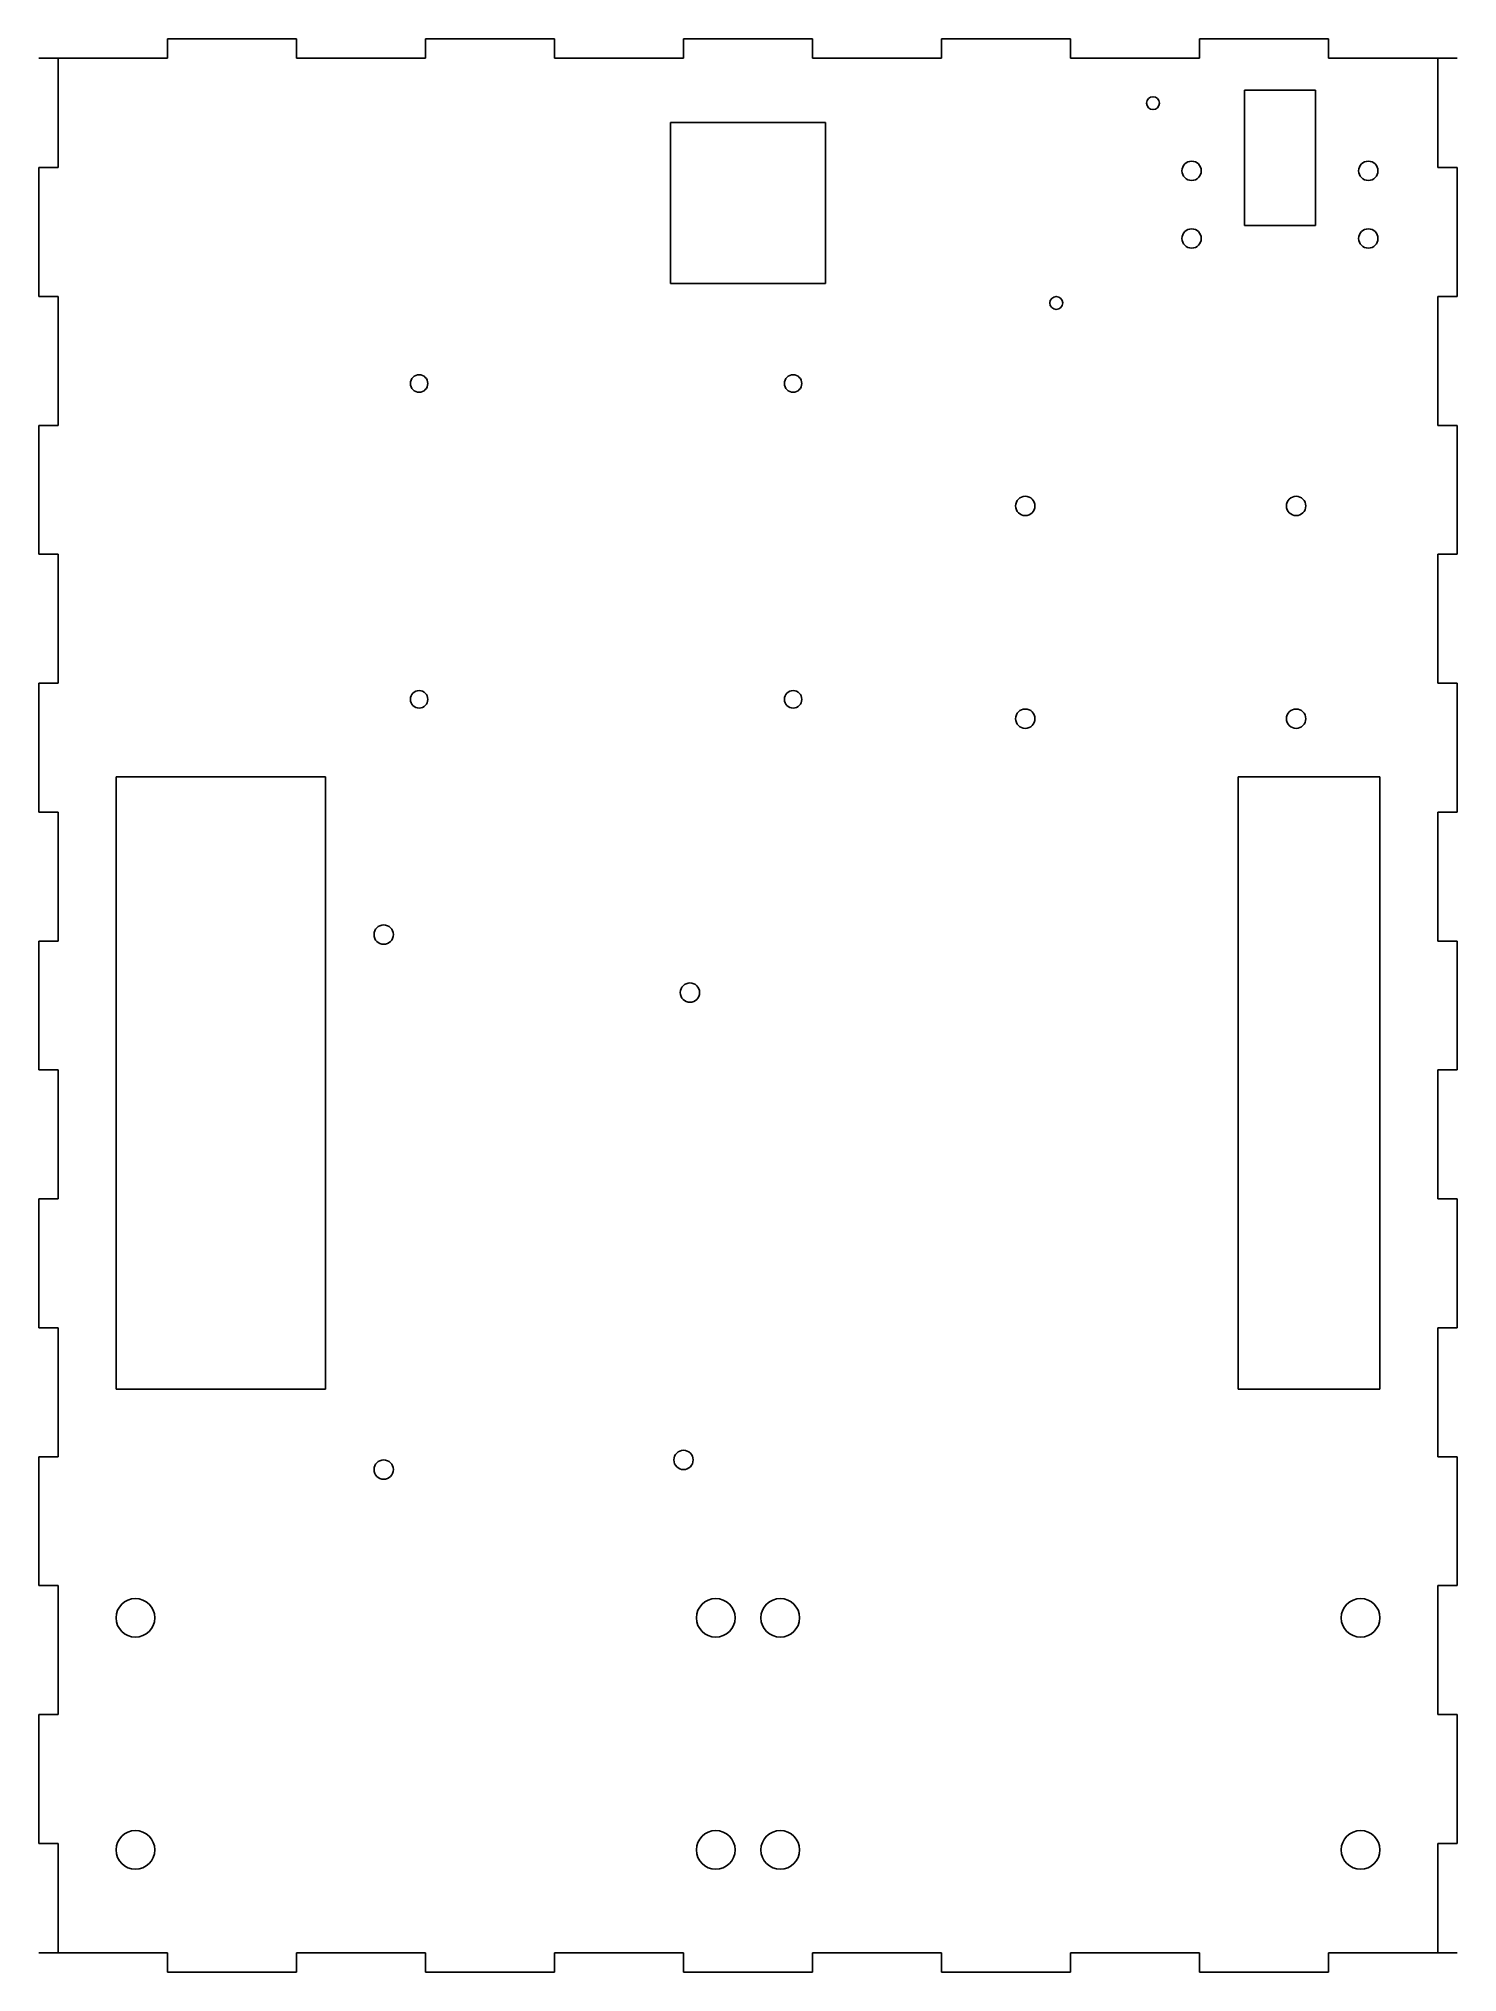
# Model space of a CAD drawing. Extents: x 0 to 220, y 0 to 300.
import ezdxf

# ---------------------------------------------------------------- set-up
doc = ezdxf.new("R2010")
doc.units = 0
doc.layers.add('Body', color=7, linetype='CONTINUOUS')

msp = doc.modelspace()

# ---------------------------------------------------------------- linework, layer by layer
at = {"layer": 'Body'}
for p, q in [((20, 300), (20, 297)), ((40, 300), (20, 300)), ((20, 300, 3), (20, 297, 3)), ((40, 300, 3), (20, 300, 3)), ((20, 300, 3), (20, 297, 3)), ((20, 300), (20, 297)), ((20, 300, 3), (20, 300)), ((40, 300), (20, 300)), ((20, 300, 3), (20, 300)), ((40, 300, 3), (20, 300, 3)), ((40, 297), (40, 300)), ((40, 297, 3), (40, 300, 3)), ((40, 300, 3), (40, 300)), ((40, 297, 3), (40, 300, 3)), ((40, 300, 3), (40, 300)), ((40, 297), (40, 300)), ((60, 300), (60, 297)), ((80, 300), (60, 300)), ((60, 300, 3), (60, 297, 3)), ((80, 300, 3), (60, 300, 3)), ((60, 300, 3), (60, 297, 3)), ((60, 300), (60, 297)), ((60, 300, 3), (60, 300)), ((80, 300), (60, 300)), ((60, 300, 3), (60, 300)), ((80, 300, 3), (60, 300, 3)), ((80, 297), (80, 300)), ((80, 297, 3), (80, 300, 3)), ((80, 300, 3), (80, 300)), ((80, 297, 3), (80, 300, 3)), ((80, 300, 3), (80, 300)), ((80, 297), (80, 300)), ((100, 300), (100, 297)), ((120, 300), (100, 300)), ((100, 300, 3), (100, 297, 3)), ((120, 300, 3), (100, 300, 3)), ((100, 300, 3), (100, 297, 3)), ((100, 300), (100, 297)), ((100, 300, 3), (100, 300)), ((120, 300), (100, 300)), ((100, 300, 3), (100, 300)), ((120, 300, 3), (100, 300, 3)), ((120, 297), (120, 300)), ((120, 297, 3), (120, 300, 3)), ((120, 300, 3), (120, 300)), ((120, 297, 3), (120, 300, 3)), ((120, 300, 3), (120, 300)), ((120, 297), (120, 300)), ((140, 300), (140, 297)), ((160, 300), (140, 300)), ((140, 300, 3), (140, 297, 3)), ((160, 300, 3), (140, 300, 3)), ((140, 300, 3), (140, 297, 3)), ((140, 300), (140, 297)), ((140, 300, 3), (140, 300)), ((160, 300), (140, 300)), ((140, 300, 3), (140, 300)), ((160, 300, 3), (140, 300, 3)), ((160, 297), (160, 300)), ((160, 297, 3), (160, 300, 3)), ((160, 300, 3), (160, 300)), ((160, 297, 3), (160, 300, 3)), ((160, 300, 3), (160, 300)), ((160, 297), (160, 300)), ((180, 300), (180, 297)), ((200, 300), (180, 300)), ((180, 300, 3), (180, 297, 3)), ((200, 300, 3), (180, 300, 3)), ((180, 300, 3), (180, 297, 3)), ((180, 300), (180, 297)), ((180, 300, 3), (180, 300)), ((200, 300), (180, 300)), ((180, 300, 3), (180, 300)), ((200, 300, 3), (180, 300, 3)), ((200, 297), (200, 300)), ((200, 297, 3), (200, 300, 3)), ((200, 300, 3), (200, 300)), ((200, 297, 3), (200, 300, 3)), ((200, 300, 3), (200, 300)), ((200, 297), (200, 300)), ((0, 297), (0, 296.99)), ((20, 297), (0, 297)), ((0, 297, 3), (0, 296.99, 3)), ((20, 297, 3), (0, 297, 3)), ((0, 297), (0, 296.99)), ((0, 297, 3), (0, 296.99, 3)), ((0, 297, 3), (0, 297)), ((20, 297, 3), (0, 297, 3)), ((0, 297, 3), (0, 297)), ((20, 297), (0, 297)), ((20, 297, 3), (20, 297)), ((20, 297, 3), (20, 297)), ((60, 297), (40, 297)), ((60, 297, 3), (40, 297, 3)), ((40, 297, 3), (40, 297)), ((60, 297, 3), (40, 297, 3)), ((40, 297, 3), (40, 297)), ((60, 297), (40, 297)), ((60, 297, 3), (60, 297)), ((60, 297, 3), (60, 297)), ((100, 297), (80, 297)), ((100, 297, 3), (80, 297, 3)), ((80, 297, 3), (80, 297)), ((100, 297, 3), (80, 297, 3)), ((80, 297, 3), (80, 297)), ((100, 297), (80, 297)), ((100, 297, 3), (100, 297)), ((100, 297, 3), (100, 297)), ((140, 297), (120, 297)), ((140, 297, 3), (120, 297, 3)), ((120, 297, 3), (120, 297)), ((140, 297, 3), (120, 297, 3)), ((120, 297, 3), (120, 297)), ((140, 297), (120, 297)), ((140, 297, 3), (140, 297)), ((140, 297, 3), (140, 297)), ((180, 297), (160, 297)), ((180, 297, 3), (160, 297, 3)), ((160, 297, 3), (160, 297)), ((180, 297, 3), (160, 297, 3)), ((160, 297, 3), (160, 297)), ((180, 297), (160, 297)), ((180, 297, 3), (180, 297)), ((180, 297, 3), (180, 297)), ((220, 297), (200, 297)), ((220, 297, 3), (200, 297, 3)), ((200, 297, 3), (200, 297)), ((220, 297, 3), (200, 297, 3)), ((200, 297, 3), (200, 297)), ((220, 297), (200, 297)), ((220, 296.99), (220, 297)), ((220, 296.99, 3), (220, 297, 3)), ((220, 297, 3), (220, 297)), ((220, 296.99), (220, 297)), ((220, 297, 3), (220, 297)), ((220, 296.99, 3), (220, 297, 3)), ((0, 296.99), (3, 296.99)), ((0, 296.99, 3), (3, 296.99, 3)), ((0, 296.99, 3), (3, 296.99, 3)), ((0, 296.99), (3, 296.99)), ((0, 296.99, 3), (0, 296.99)), ((0, 296.99, 3), (0, 296.99)), ((3, 296.99), (3, 279.99)), ((3, 296.99, 3), (3, 279.99, 3)), ((3, 296.99, 3), (3, 279.99, 3)), ((3, 296.99), (3, 279.99)), ((3, 296.99, 3), (3, 296.99)), ((3, 296.99, 3), (3, 296.99)), ((217, 296.99), (220, 296.99)), ((217, 279.99), (217, 296.99)), ((217, 296.99, 3), (220, 296.99, 3)), ((217, 279.99, 3), (217, 296.99, 3)), ((217, 296.99, 3), (220, 296.99, 3)), ((217, 296.99), (220, 296.99)), ((217, 296.99, 3), (217, 296.99)), ((217, 279.99, 3), (217, 296.99, 3)), ((217, 296.99, 3), (217, 296.99)), ((217, 279.99), (217, 296.99)), ((220, 296.99, 3), (220, 296.99)), ((220, 296.99, 3), (220, 296.99)), ((187, 271), (187, 292)), ((187, 292), (198, 292)), ((187, 271, 3), (187, 292, 3)), ((187, 292, 3), (198, 292, 3)), ((187, 271, 3), (187, 292, 3)), ((187, 292, 3), (187, 292)), ((187, 271), (187, 292)), ((187, 292, 3), (198, 292, 3)), ((187, 292), (198, 292)), ((187, 292, 3), (187, 292)), ((198, 292), (198, 271)), ((198, 292, 3), (198, 271, 3)), ((198, 292, 3), (198, 271, 3)), ((198, 292), (198, 271)), ((198, 292, 3), (198, 292)), ((198, 292, 3), (198, 292)), ((173.8, 290, 3), (173.8, 290)), ((173.8, 290, 3), (173.8, 290)), ((98, 262), (98, 287)), ((98, 287), (122, 287)), ((98, 262, 3), (98, 287, 3)), ((98, 287, 3), (122, 287, 3)), ((98, 262, 3), (98, 287, 3)), ((98, 287, 3), (98, 287)), ((98, 262), (98, 287)), ((98, 287, 3), (122, 287, 3)), ((98, 287), (122, 287)), ((98, 287, 3), (98, 287)), ((122, 287), (122, 262)), ((122, 287, 3), (122, 262, 3)), ((122, 287, 3), (122, 262, 3)), ((122, 287), (122, 262)), ((122, 287, 3), (122, 287)), ((122, 287, 3), (122, 287)), ((0, 279.99), (0, 260)), ((3, 279.99), (0, 279.99)), ((0, 279.99, 3), (0, 260, 3)), ((3, 279.99, 3), (0, 279.99, 3)), ((0, 279.99), (0, 260)), ((0, 279.99, 3), (0, 260, 3)), ((0, 279.99, 3), (0, 279.99)), ((3, 279.99, 3), (0, 279.99, 3)), ((0, 279.99, 3), (0, 279.99)), ((3, 279.99), (0, 279.99)), ((3, 279.99, 3), (3, 279.99)), ((3, 279.99, 3), (3, 279.99)), ((180.3, 279.5, 3), (180.3, 279.5)), ((180.3, 279.5, 3), (180.3, 279.5)), ((207.7, 279.5, 3), (207.7, 279.5)), ((207.7, 279.5, 3), (207.7, 279.5)), ((220, 279.99), (217, 279.99)), ((220, 279.99, 3), (217, 279.99, 3)), ((217, 279.99, 3), (217, 279.99)), ((220, 279.99, 3), (217, 279.99, 3)), ((217, 279.99, 3), (217, 279.99)), ((220, 279.99), (217, 279.99)), ((220, 260), (220, 279.99)), ((220, 260, 3), (220, 279.99, 3)), ((220, 279.99, 3), (220, 279.99)), ((220, 260), (220, 279.99)), ((220, 279.99, 3), (220, 279.99)), ((220, 260, 3), (220, 279.99, 3)), ((198, 271), (187, 271)), ((198, 271, 3), (187, 271, 3)), ((187, 271, 3), (187, 271)), ((198, 271, 3), (187, 271, 3)), ((187, 271, 3), (187, 271)), ((198, 271), (187, 271)), ((198, 271, 3), (198, 271)), ((198, 271, 3), (198, 271)), ((180.3, 269, 3), (180.3, 269)), ((180.3, 269, 3), (180.3, 269)), ((207.7, 269, 3), (207.7, 269)), ((207.7, 269, 3), (207.7, 269)), ((122, 262), (98, 262)), ((122, 262, 3), (98, 262, 3)), ((98, 262, 3), (98, 262)), ((122, 262, 3), (98, 262, 3)), ((98, 262, 3), (98, 262)), ((122, 262), (98, 262)), ((122, 262, 3), (122, 262)), ((122, 262, 3), (122, 262)), ((0, 260), (3, 260)), ((0, 260, 3), (3, 260, 3)), ((0, 260, 3), (3, 260, 3)), ((0, 260), (3, 260)), ((0, 260, 3), (0, 260)), ((0, 260, 3), (0, 260)), ((3, 260), (3, 240)), ((3, 260, 3), (3, 240, 3)), ((3, 260, 3), (3, 240, 3)), ((3, 260), (3, 240)), ((3, 260, 3), (3, 260)), ((3, 260, 3), (3, 260)), ((158.8, 259, 3), (158.8, 259)), ((158.8, 259, 3), (158.8, 259)), ((217, 260), (220, 260)), ((217, 240), (217, 260)), ((217, 260, 3), (220, 260, 3)), ((217, 240, 3), (217, 260, 3)), ((217, 260, 3), (220, 260, 3)), ((217, 260), (220, 260)), ((217, 260, 3), (217, 260)), ((217, 240, 3), (217, 260, 3)), ((217, 260, 3), (217, 260)), ((217, 240), (217, 260)), ((220, 260, 3), (220, 260)), ((220, 260, 3), (220, 260)), ((60.35, 246.5, 3), (60.35, 246.5)), ((60.35, 246.5, 3), (60.35, 246.5)), ((118.35, 246.5, 3), (118.35, 246.5)), ((118.35, 246.5, 3), (118.35, 246.5)), ((0, 240), (0, 220)), ((3, 240), (0, 240)), ((0, 240, 3), (0, 220, 3)), ((3, 240, 3), (0, 240, 3)), ((0, 240), (0, 220)), ((0, 240, 3), (0, 220, 3)), ((0, 240, 3), (0, 240)), ((3, 240, 3), (0, 240, 3)), ((0, 240, 3), (0, 240)), ((3, 240), (0, 240)), ((3, 240, 3), (3, 240)), ((3, 240, 3), (3, 240)), ((220, 240), (217, 240)), ((220, 240, 3), (217, 240, 3)), ((217, 240, 3), (217, 240)), ((220, 240, 3), (217, 240, 3)), ((217, 240, 3), (217, 240)), ((220, 240), (217, 240)), ((220, 220), (220, 240)), ((220, 220, 3), (220, 240, 3)), ((220, 240, 3), (220, 240)), ((220, 220), (220, 240)), ((220, 240, 3), (220, 240)), ((220, 220, 3), (220, 240, 3)), ((154.5, 227.5, 3), (154.5, 227.5)), ((154.5, 227.5, 3), (154.5, 227.5)), ((196.5, 227.5, 3), (196.5, 227.5)), ((196.5, 227.5, 3), (196.5, 227.5)), ((0, 220), (3, 220)), ((0, 220, 3), (3, 220, 3)), ((0, 220, 3), (3, 220, 3)), ((0, 220), (3, 220)), ((0, 220, 3), (0, 220)), ((0, 220, 3), (0, 220)), ((3, 220), (3, 200)), ((3, 220, 3), (3, 200, 3)), ((3, 220, 3), (3, 200, 3)), ((3, 220), (3, 200)), ((3, 220, 3), (3, 220)), ((3, 220, 3), (3, 220)), ((217, 220), (220, 220)), ((217, 200), (217, 220)), ((217, 220, 3), (220, 220, 3)), ((217, 200, 3), (217, 220, 3)), ((217, 220, 3), (220, 220, 3)), ((217, 220), (220, 220)), ((217, 220, 3), (217, 220)), ((217, 200, 3), (217, 220, 3)), ((217, 220, 3), (217, 220)), ((217, 200), (217, 220)), ((220, 220, 3), (220, 220)), ((220, 220, 3), (220, 220)), ((0, 200), (0, 180)), ((3, 200), (0, 200)), ((0, 200, 3), (0, 180, 3)), ((3, 200, 3), (0, 200, 3)), ((0, 200), (0, 180)), ((0, 200, 3), (0, 180, 3)), ((0, 200, 3), (0, 200)), ((3, 200, 3), (0, 200, 3)), ((0, 200, 3), (0, 200)), ((3, 200), (0, 200)), ((3, 200, 3), (3, 200)), ((3, 200, 3), (3, 200)), ((220, 200), (217, 200)), ((220, 200, 3), (217, 200, 3)), ((217, 200, 3), (217, 200)), ((220, 200, 3), (217, 200, 3)), ((217, 200, 3), (217, 200)), ((220, 200), (217, 200)), ((220, 180), (220, 200)), ((220, 180, 3), (220, 200, 3)), ((220, 200, 3), (220, 200)), ((220, 180), (220, 200)), ((220, 200, 3), (220, 200)), ((220, 180, 3), (220, 200, 3)), ((60.35, 197.5, 3), (60.35, 197.5)), ((60.35, 197.5, 3), (60.35, 197.5)), ((118.35, 197.5, 3), (118.35, 197.5)), ((118.35, 197.5, 3), (118.35, 197.5)), ((154.5, 194.5, 3), (154.5, 194.5)), ((154.5, 194.5, 3), (154.5, 194.5)), ((196.5, 194.5, 3), (196.5, 194.5)), ((196.5, 194.5, 3), (196.5, 194.5)), ((12, 90.5), (12, 185.5)), ((12, 185.5), (44.5, 185.5)), ((12, 90.5, 3), (12, 185.5, 3)), ((12, 185.5, 3), (44.5, 185.5, 3)), ((12, 90.5, 3), (12, 185.5, 3)), ((12, 185.5, 3), (12, 185.5)), ((12, 90.5), (12, 185.5)), ((12, 185.5, 3), (44.5, 185.5, 3)), ((12, 185.5), (44.5, 185.5)), ((12, 185.5, 3), (12, 185.5)), ((44.5, 185.5), (44.5, 90.5)), ((44.5, 185.5, 3), (44.5, 90.5, 3)), ((44.5, 185.5, 3), (44.5, 90.5, 3)), ((44.5, 185.5), (44.5, 90.5)), ((44.5, 185.5, 3), (44.5, 185.5)), ((44.5, 185.5, 3), (44.5, 185.5)), ((186, 90.5), (186, 185.5)), ((186, 185.5), (208, 185.5)), ((186, 90.5, 3), (186, 185.5, 3)), ((186, 185.5, 3), (208, 185.5, 3)), ((186, 90.5, 3), (186, 185.5, 3)), ((186, 185.5, 3), (186, 185.5)), ((186, 90.5), (186, 185.5)), ((186, 185.5, 3), (208, 185.5, 3)), ((186, 185.5), (208, 185.5)), ((186, 185.5, 3), (186, 185.5)), ((208, 185.5), (208, 90.5)), ((208, 185.5, 3), (208, 90.5, 3)), ((208, 185.5, 3), (208, 90.5, 3)), ((208, 185.5), (208, 90.5)), ((208, 185.5, 3), (208, 185.5)), ((208, 185.5, 3), (208, 185.5)), ((0, 180), (3, 180)), ((0, 180, 3), (3, 180, 3)), ((0, 180, 3), (3, 180, 3)), ((0, 180), (3, 180)), ((0, 180, 3), (0, 180)), ((0, 180, 3), (0, 180)), ((3, 180), (3, 160)), ((3, 180, 3), (3, 160, 3)), ((3, 180, 3), (3, 160, 3)), ((3, 180), (3, 160)), ((3, 180, 3), (3, 180)), ((3, 180, 3), (3, 180)), ((217, 180), (220, 180)), ((217, 160), (217, 180)), ((217, 180, 3), (220, 180, 3)), ((217, 160, 3), (217, 180, 3)), ((217, 180, 3), (220, 180, 3)), ((217, 180), (220, 180)), ((217, 180, 3), (217, 180)), ((217, 160, 3), (217, 180, 3)), ((217, 180, 3), (217, 180)), ((217, 160), (217, 180)), ((220, 180, 3), (220, 180)), ((220, 180, 3), (220, 180)), ((0, 160), (0, 140)), ((3, 160), (0, 160)), ((0, 160, 3), (0, 140, 3)), ((3, 160, 3), (0, 160, 3)), ((0, 160), (0, 140)), ((0, 160, 3), (0, 140, 3)), ((0, 160, 3), (0, 160)), ((3, 160, 3), (0, 160, 3)), ((0, 160, 3), (0, 160)), ((3, 160), (0, 160)), ((3, 160, 3), (3, 160)), ((3, 160, 3), (3, 160)), ((55, 161, 3), (55, 161)), ((55, 161, 3), (55, 161)), ((220, 160), (217, 160)), ((220, 160, 3), (217, 160, 3)), ((217, 160, 3), (217, 160)), ((220, 160, 3), (217, 160, 3)), ((217, 160, 3), (217, 160)), ((220, 160), (217, 160)), ((220, 140), (220, 160)), ((220, 140, 3), (220, 160, 3)), ((220, 160, 3), (220, 160)), ((220, 140), (220, 160)), ((220, 160, 3), (220, 160)), ((220, 140, 3), (220, 160, 3)), ((102.5, 152, 3), (102.5, 152)), ((102.5, 152, 3), (102.5, 152)), ((0, 140), (3, 140)), ((0, 140, 3), (3, 140, 3)), ((0, 140, 3), (3, 140, 3)), ((0, 140), (3, 140)), ((0, 140, 3), (0, 140)), ((0, 140, 3), (0, 140)), ((3, 140), (3, 120)), ((3, 140, 3), (3, 120, 3)), ((3, 140, 3), (3, 120, 3)), ((3, 140), (3, 120)), ((3, 140, 3), (3, 140)), ((3, 140, 3), (3, 140)), ((217, 140), (220, 140)), ((217, 120), (217, 140)), ((217, 140, 3), (220, 140, 3)), ((217, 120, 3), (217, 140, 3)), ((217, 140, 3), (220, 140, 3)), ((217, 140), (220, 140)), ((217, 140, 3), (217, 140)), ((217, 120, 3), (217, 140, 3)), ((217, 140, 3), (217, 140)), ((217, 120), (217, 140)), ((220, 140, 3), (220, 140)), ((220, 140, 3), (220, 140)), ((0, 120), (0, 100)), ((3, 120), (0, 120)), ((0, 120, 3), (0, 100, 3)), ((3, 120, 3), (0, 120, 3)), ((0, 120), (0, 100)), ((0, 120, 3), (0, 100, 3)), ((0, 120, 3), (0, 120)), ((3, 120, 3), (0, 120, 3)), ((0, 120, 3), (0, 120)), ((3, 120), (0, 120)), ((3, 120, 3), (3, 120)), ((3, 120, 3), (3, 120)), ((220, 120), (217, 120)), ((220, 120, 3), (217, 120, 3)), ((217, 120, 3), (217, 120)), ((220, 120, 3), (217, 120, 3)), ((217, 120, 3), (217, 120)), ((220, 120), (217, 120)), ((220, 100), (220, 120)), ((220, 100, 3), (220, 120, 3)), ((220, 120, 3), (220, 120)), ((220, 100), (220, 120)), ((220, 120, 3), (220, 120)), ((220, 100, 3), (220, 120, 3)), ((0, 100), (3, 100)), ((0, 100, 3), (3, 100, 3)), ((0, 100, 3), (3, 100, 3)), ((0, 100), (3, 100)), ((0, 100, 3), (0, 100)), ((0, 100, 3), (0, 100)), ((3, 100), (3, 80)), ((3, 100, 3), (3, 80, 3)), ((3, 100, 3), (3, 80, 3)), ((3, 100), (3, 80)), ((3, 100, 3), (3, 100)), ((3, 100, 3), (3, 100)), ((217, 100), (220, 100)), ((217, 80), (217, 100)), ((217, 100, 3), (220, 100, 3)), ((217, 80, 3), (217, 100, 3)), ((217, 100, 3), (220, 100, 3)), ((217, 100), (220, 100)), ((217, 100, 3), (217, 100)), ((217, 80, 3), (217, 100, 3)), ((217, 100, 3), (217, 100)), ((217, 80), (217, 100)), ((220, 100, 3), (220, 100)), ((220, 100, 3), (220, 100)), ((44.5, 90.5), (12, 90.5)), ((44.5, 90.5, 3), (12, 90.5, 3)), ((12, 90.5, 3), (12, 90.5)), ((44.5, 90.5, 3), (12, 90.5, 3)), ((12, 90.5, 3), (12, 90.5)), ((44.5, 90.5), (12, 90.5)), ((44.5, 90.5, 3), (44.5, 90.5)), ((44.5, 90.5, 3), (44.5, 90.5)), ((208, 90.5), (186, 90.5)), ((208, 90.5, 3), (186, 90.5, 3)), ((186, 90.5, 3), (186, 90.5)), ((208, 90.5, 3), (186, 90.5, 3)), ((186, 90.5, 3), (186, 90.5)), ((208, 90.5), (186, 90.5)), ((208, 90.5, 3), (208, 90.5)), ((208, 90.5, 3), (208, 90.5)), ((0, 80), (0, 60)), ((3, 80), (0, 80)), ((0, 80, 3), (0, 60, 3)), ((3, 80, 3), (0, 80, 3)), ((0, 80), (0, 60)), ((0, 80, 3), (0, 60, 3)), ((0, 80, 3), (0, 80)), ((3, 80, 3), (0, 80, 3)), ((0, 80, 3), (0, 80)), ((3, 80), (0, 80)), ((3, 80, 3), (3, 80)), ((3, 80, 3), (3, 80)), ((55, 78, 3), (55, 78)), ((55, 78, 3), (55, 78)), ((101.5, 79.5, 3), (101.5, 79.5)), ((101.5, 79.5, 3), (101.5, 79.5)), ((220, 80), (217, 80)), ((220, 80, 3), (217, 80, 3)), ((217, 80, 3), (217, 80)), ((220, 80, 3), (217, 80, 3)), ((217, 80, 3), (217, 80)), ((220, 80), (217, 80)), ((220, 60), (220, 80)), ((220, 60, 3), (220, 80, 3)), ((220, 80, 3), (220, 80)), ((220, 60), (220, 80)), ((220, 80, 3), (220, 80)), ((220, 60, 3), (220, 80, 3)), ((0, 60), (3, 60)), ((0, 60, 3), (3, 60, 3)), ((0, 60, 3), (3, 60, 3)), ((0, 60), (3, 60)), ((0, 60, 3), (0, 60)), ((0, 60, 3), (0, 60)), ((3, 60), (3, 40)), ((3, 60, 3), (3, 40, 3)), ((3, 60, 3), (3, 40, 3)), ((3, 60), (3, 40)), ((3, 60, 3), (3, 60)), ((3, 60, 3), (3, 60)), ((217, 60), (220, 60)), ((217, 40), (217, 60)), ((217, 60, 3), (220, 60, 3)), ((217, 40, 3), (217, 60, 3)), ((217, 60, 3), (220, 60, 3)), ((217, 60), (220, 60)), ((217, 60, 3), (217, 60)), ((217, 40, 3), (217, 60, 3)), ((217, 60, 3), (217, 60)), ((217, 40), (217, 60)), ((220, 60, 3), (220, 60)), ((220, 60, 3), (220, 60)), ((18, 55, 3), (18, 55)), ((18, 55, 3), (18, 55)), ((108, 55, 3), (108, 55)), ((108, 55, 3), (108, 55)), ((118, 55, 3), (118, 55)), ((118, 55, 3), (118, 55)), ((208, 55, 3), (208, 55)), ((208, 55, 3), (208, 55)), ((0, 40), (0, 20.01)), ((3, 40), (0, 40)), ((0, 40, 3), (0, 20.01, 3)), ((3, 40, 3), (0, 40, 3)), ((0, 40), (0, 20.01)), ((0, 40, 3), (0, 20.01, 3)), ((0, 40, 3), (0, 40)), ((3, 40, 3), (0, 40, 3)), ((0, 40, 3), (0, 40)), ((3, 40), (0, 40)), ((3, 40, 3), (3, 40)), ((3, 40, 3), (3, 40)), ((220, 40), (217, 40)), ((220, 40, 3), (217, 40, 3)), ((217, 40, 3), (217, 40)), ((220, 40, 3), (217, 40, 3)), ((217, 40, 3), (217, 40)), ((220, 40), (217, 40)), ((220, 20.01), (220, 40)), ((220, 20.01, 3), (220, 40, 3)), ((220, 40, 3), (220, 40)), ((220, 20.01), (220, 40)), ((220, 40, 3), (220, 40)), ((220, 20.01, 3), (220, 40, 3)), ((0, 20.01), (3, 20.01)), ((0, 20.01, 3), (3, 20.01, 3)), ((0, 20.01, 3), (3, 20.01, 3)), ((0, 20.01), (3, 20.01)), ((0, 20.01, 3), (0, 20.01)), ((0, 20.01, 3), (0, 20.01)), ((3, 20.01), (3, 3.01)), ((3, 20.01, 3), (3, 3.01, 3)), ((3, 20.01, 3), (3, 3.01, 3)), ((3, 20.01), (3, 3.01)), ((3, 20.01, 3), (3, 20.01)), ((3, 20.01, 3), (3, 20.01)), ((18, 19, 3), (18, 19)), ((18, 19, 3), (18, 19)), ((108, 19, 3), (108, 19)), ((108, 19, 3), (108, 19)), ((118, 19, 3), (118, 19)), ((118, 19, 3), (118, 19)), ((208, 19, 3), (208, 19)), ((208, 19, 3), (208, 19)), ((217, 20.01), (220, 20.01)), ((217, 3.01), (217, 20.01)), ((217, 20.01, 3), (220, 20.01, 3)), ((217, 3.01, 3), (217, 20.01, 3)), ((217, 20.01, 3), (220, 20.01, 3)), ((217, 20.01), (220, 20.01)), ((217, 20.01, 3), (217, 20.01)), ((217, 3.01, 3), (217, 20.01, 3)), ((217, 20.01, 3), (217, 20.01)), ((217, 3.01), (217, 20.01)), ((220, 20.01, 3), (220, 20.01)), ((220, 20.01, 3), (220, 20.01)), ((0, 3.01), (0, 3)), ((3, 3.01), (0, 3.01)), ((0, 3.01, 3), (0, 3, 3)), ((3, 3.01, 3), (0, 3.01, 3)), ((0, 3.01), (0, 3)), ((0, 3.01, 3), (0, 3, 3)), ((0, 3.01, 3), (0, 3.01)), ((3, 3.01, 3), (0, 3.01, 3)), ((0, 3.01, 3), (0, 3.01)), ((3, 3.01), (0, 3.01)), ((0, 3), (20, 3)), ((0, 3, 3), (20, 3, 3)), ((0, 3, 3), (20, 3, 3)), ((0, 3), (20, 3)), ((0, 3, 3), (0, 3)), ((0, 3, 3), (0, 3)), ((3, 3.01, 3), (3, 3.01)), ((3, 3.01, 3), (3, 3.01)), ((20, 3), (20, 0)), ((20, 3, 3), (20, 0, 3)), ((20, 3, 3), (20, 0, 3)), ((20, 3), (20, 0)), ((20, 3, 3), (20, 3)), ((20, 3, 3), (20, 3)), ((40, 3), (60, 3)), ((40, 0), (40, 3)), ((40, 0, 3), (40, 3, 3)), ((40, 3, 3), (40, 3)), ((40, 0), (40, 3)), ((40, 3, 3), (60, 3, 3)), ((40, 0, 3), (40, 3, 3)), ((40, 3, 3), (60, 3, 3)), ((40, 3), (60, 3)), ((40, 3, 3), (40, 3)), ((60, 3), (60, 0)), ((60, 3, 3), (60, 0, 3)), ((60, 3, 3), (60, 0, 3)), ((60, 3), (60, 0)), ((60, 3, 3), (60, 3)), ((60, 3, 3), (60, 3)), ((80, 3), (100, 3)), ((80, 0), (80, 3)), ((80, 3, 3), (100, 3, 3)), ((80, 0, 3), (80, 3, 3)), ((80, 3, 3), (100, 3, 3)), ((80, 3), (100, 3)), ((80, 3, 3), (80, 3)), ((80, 0, 3), (80, 3, 3)), ((80, 3, 3), (80, 3)), ((80, 0), (80, 3)), ((100, 3), (100, 0)), ((100, 3, 3), (100, 0, 3)), ((100, 3, 3), (100, 0, 3)), ((100, 3), (100, 0)), ((100, 3, 3), (100, 3)), ((100, 3, 3), (100, 3)), ((120, 3), (140, 3)), ((120, 0), (120, 3)), ((120, 3, 3), (140, 3, 3)), ((120, 0, 3), (120, 3, 3)), ((120, 3, 3), (140, 3, 3)), ((120, 3), (140, 3)), ((120, 3, 3), (120, 3)), ((120, 0, 3), (120, 3, 3)), ((120, 3, 3), (120, 3)), ((120, 0), (120, 3)), ((140, 3), (140, 0)), ((140, 3, 3), (140, 0, 3)), ((140, 3, 3), (140, 0, 3)), ((140, 3), (140, 0)), ((140, 3, 3), (140, 3)), ((140, 3, 3), (140, 3)), ((160, 3), (180, 3)), ((160, 0), (160, 3)), ((160, 3, 3), (180, 3, 3)), ((160, 0, 3), (160, 3, 3)), ((160, 3, 3), (180, 3, 3)), ((160, 3), (180, 3)), ((160, 3, 3), (160, 3)), ((160, 0, 3), (160, 3, 3)), ((160, 3, 3), (160, 3)), ((160, 0), (160, 3)), ((180, 3), (180, 0)), ((180, 3, 3), (180, 0, 3)), ((180, 3, 3), (180, 0, 3)), ((180, 3), (180, 0)), ((180, 3, 3), (180, 3)), ((180, 3, 3), (180, 3)), ((200, 3), (220, 3)), ((200, 0), (200, 3)), ((200, 3, 3), (220, 3, 3)), ((200, 0, 3), (200, 3, 3)), ((200, 3, 3), (220, 3, 3)), ((200, 3), (220, 3)), ((200, 3, 3), (200, 3)), ((200, 0, 3), (200, 3, 3)), ((200, 3, 3), (200, 3)), ((200, 0), (200, 3)), ((220, 3.01), (217, 3.01)), ((220, 3.01, 3), (217, 3.01, 3)), ((217, 3.01, 3), (217, 3.01)), ((220, 3.01, 3), (217, 3.01, 3)), ((217, 3.01, 3), (217, 3.01)), ((220, 3.01), (217, 3.01)), ((220, 3), (220, 3.01)), ((220, 3, 3), (220, 3.01, 3)), ((220, 3.01, 3), (220, 3.01)), ((220, 3), (220, 3.01)), ((220, 3.01, 3), (220, 3.01)), ((220, 3, 3), (220, 3.01, 3)), ((220, 3, 3), (220, 3)), ((220, 3, 3), (220, 3)), ((20, 0), (40, 0)), ((20, 0, 3), (40, 0, 3)), ((20, 0, 3), (20, 0)), ((20, 0), (40, 0)), ((20, 0, 3), (40, 0, 3)), ((20, 0, 3), (20, 0)), ((40, 0, 3), (40, 0)), ((40, 0, 3), (40, 0)), ((60, 0), (80, 0)), ((60, 0, 3), (80, 0, 3)), ((60, 0), (80, 0)), ((60, 0, 3), (80, 0, 3)), ((60, 0, 3), (60, 0)), ((60, 0, 3), (60, 0)), ((80, 0, 3), (80, 0)), ((80, 0, 3), (80, 0)), ((100, 0), (120, 0)), ((100, 0, 3), (120, 0, 3)), ((100, 0), (120, 0)), ((100, 0, 3), (120, 0, 3)), ((100, 0, 3), (100, 0)), ((100, 0, 3), (100, 0)), ((120, 0, 3), (120, 0)), ((120, 0, 3), (120, 0)), ((140, 0), (160, 0)), ((140, 0, 3), (160, 0, 3)), ((140, 0), (160, 0)), ((140, 0, 3), (160, 0, 3)), ((140, 0, 3), (140, 0)), ((140, 0, 3), (140, 0)), ((160, 0, 3), (160, 0)), ((160, 0, 3), (160, 0)), ((180, 0), (200, 0)), ((180, 0, 3), (200, 0, 3)), ((180, 0), (200, 0)), ((180, 0, 3), (200, 0, 3)), ((180, 0, 3), (180, 0)), ((180, 0, 3), (180, 0)), ((200, 0, 3), (200, 0)), ((200, 0, 3), (200, 0))]:
    msp.add_line(p, q, dxfattribs=at)
for centre, radius in [((172.8, 290), 1), ((172.8, 290), 1), ((172.8, 290), 1), ((172.8, 290), 1), ((178.8, 279.5), 1.5), ((178.8, 279.5), 1.5), ((178.8, 279.5), 1.5), ((178.8, 279.5), 1.5), ((206.2, 279.5), 1.5), ((206.2, 279.5), 1.5), ((206.2, 279.5), 1.5), ((206.2, 279.5), 1.5), ((178.8, 269), 1.5), ((178.8, 269), 1.5), ((178.8, 269), 1.5), ((178.8, 269), 1.5), ((206.2, 269), 1.5), ((206.2, 269), 1.5), ((206.2, 269), 1.5), ((206.2, 269), 1.5), ((157.8, 259), 1), ((157.8, 259), 1), ((157.8, 259), 1), ((157.8, 259), 1), ((59, 246.5), 1.35), ((59, 246.5), 1.35), ((59, 246.5), 1.35), ((59, 246.5), 1.35), ((117, 246.5), 1.35), ((117, 246.5), 1.35), ((117, 246.5), 1.35), ((117, 246.5), 1.35), ((153, 227.5), 1.5), ((153, 227.5), 1.5), ((153, 227.5), 1.5), ((153, 227.5), 1.5), ((195, 227.5), 1.5), ((195, 227.5), 1.5), ((195, 227.5), 1.5), ((195, 227.5), 1.5), ((59, 197.5), 1.35), ((59, 197.5), 1.35), ((59, 197.5), 1.35), ((59, 197.5), 1.35), ((117, 197.5), 1.35), ((117, 197.5), 1.35), ((117, 197.5), 1.35), ((117, 197.5), 1.35), ((153, 194.5), 1.5), ((153, 194.5), 1.5), ((153, 194.5), 1.5), ((153, 194.5), 1.5), ((195, 194.5), 1.5), ((195, 194.5), 1.5), ((195, 194.5), 1.5), ((195, 194.5), 1.5), ((53.5, 161), 1.5), ((53.5, 161), 1.5), ((53.5, 161), 1.5), ((53.5, 161), 1.5), ((101, 152), 1.5), ((101, 152), 1.5), ((101, 152), 1.5), ((101, 152), 1.5), ((100, 79.5), 1.5), ((100, 79.5), 1.5), ((100, 79.5), 1.5), ((100, 79.5), 1.5), ((53.5, 78), 1.5), ((53.5, 78), 1.5), ((53.5, 78), 1.5), ((53.5, 78), 1.5), ((15, 55), 3), ((15, 55), 3), ((15, 55), 3), ((15, 55), 3), ((105, 55), 3), ((105, 55), 3), ((105, 55), 3), ((105, 55), 3), ((115, 55), 3), ((115, 55), 3), ((115, 55), 3), ((115, 55), 3), ((205, 55), 3), ((205, 55), 3), ((205, 55), 3), ((205, 55), 3), ((15, 19), 3), ((15, 19), 3), ((15, 19), 3), ((15, 19), 3), ((105, 19), 3), ((105, 19), 3), ((105, 19), 3), ((105, 19), 3), ((115, 19), 3), ((115, 19), 3), ((115, 19), 3), ((115, 19), 3), ((205, 19), 3), ((205, 19), 3), ((205, 19), 3), ((205, 19), 3)]:
    msp.add_circle(centre, radius, dxfattribs=at)

doc.saveas('drawing.dxf')
